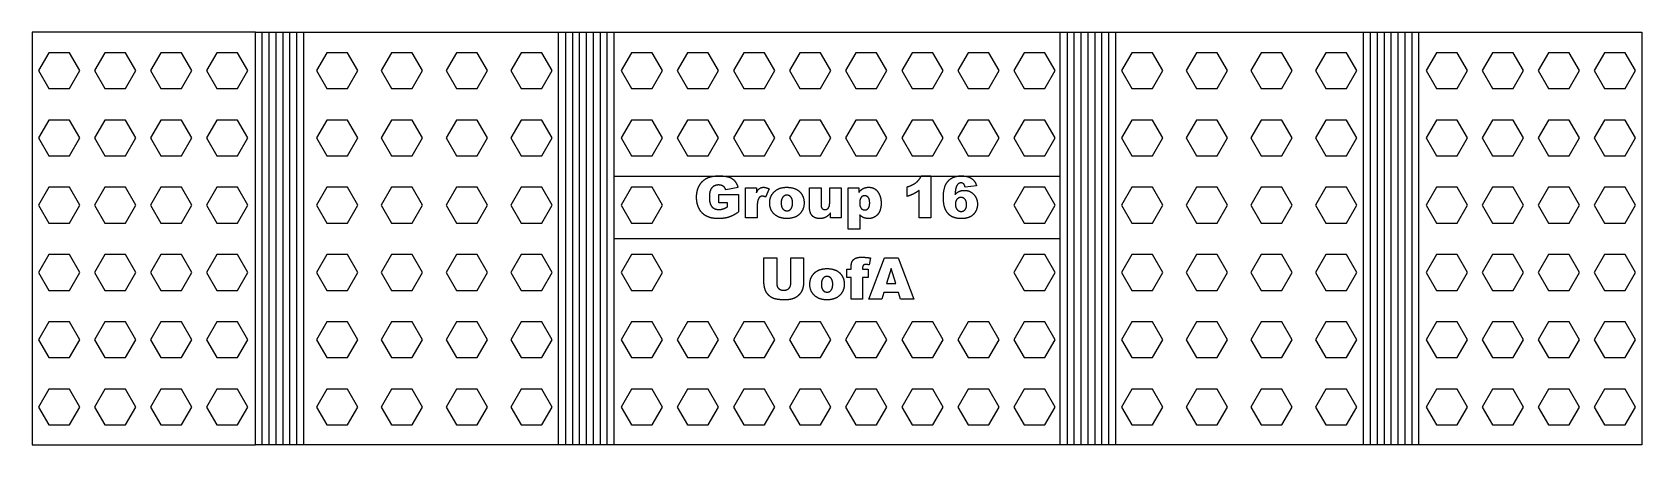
# Model space of a CAD drawing. Header units: millimetres. Extents: x 0 to 389, y 0 to 100.
import ezdxf

# ---------------------------------------------------------------- set-up
doc = ezdxf.new("R2010")
doc.units = ezdxf.units.MM
doc.layers.get('0').update_dxf_attribs({"linetype": 'CONTINUOUS'})

msp = doc.modelspace()

# ---------------------------------------------------------------- linework, layer by layer
for p, q in [((54, 100), (0, 100)), ((0, 100), (0, 0)), ((54, 100), (67.35, 100)), ((54, 0), (54, 100)), ((55.67, 0), (55.67, 100)), ((57.34, 0), (57.34, 100)), ((59.01, 0), (59.01, 100)), ((60.68, 0), (60.68, 100)), ((62.35, 0), (62.35, 100)), ((64.01, 0), (64.01, 100)), ((65.68, 0), (65.68, 100)), ((67.35, 100), (127.35, 100)), ((127.35, 100), (140.7, 100)), ((127.35, 0), (127.35, 100)), ((129.02, 100), (129.02, 0)), ((130.69, 100), (130.69, 0)), ((132.36, 100), (132.36, 0)), ((134.03, 100), (134.03, 0)), ((135.7, 100), (135.7, 0)), ((137.37, 100), (137.37, 0)), ((139.04, 100), (139.04, 0)), ((140.7, 100), (248.7, 100)), ((140.7, 100), (140.7, 0)), ((248.7, 100), (262.06, 100)), ((248.7, 0), (248.7, 100)), ((250.37, 100), (250.37, 0)), ((252.04, 100), (252.04, 0)), ((253.71, 100), (253.71, 0)), ((255.38, 100), (255.38, 0)), ((257.05, 100), (257.05, 0)), ((258.72, 100), (258.72, 0)), ((260.39, 100), (260.39, 0)), ((262.06, 100), (322.06, 100)), ((262.06, 100), (262.06, 0)), ((322.06, 100), (335.41, 100)), ((322.06, 0), (322.06, 100)), ((323.73, 100), (323.73, 0)), ((325.39, 100), (325.39, 0)), ((327.06, 100), (327.06, 0)), ((328.73, 100), (328.73, 0)), ((330.4, 100), (330.4, 0)), ((332.07, 100), (332.07, 0)), ((333.74, 100), (333.74, 0)), ((335.41, 100), (389.41, 100)), ((335.41, 100), (335.41, 0)), ((389.41, 100), (389.41, 0)), ((71.3, 95), (68.8, 90.67)), ((76.3, 95), (71.3, 95)), ((78.8, 90.67), (76.3, 95)), ((86.96, 95), (84.46, 90.67)), ((91.96, 95), (86.96, 95)), ((94.46, 90.67), (91.96, 95)), ((102.63, 95), (100.13, 90.67)), ((107.63, 95), (102.63, 95)), ((110.13, 90.67), (107.63, 95)), ((118.3, 95), (115.8, 90.67)), ((123.3, 95), (118.3, 95)), ((125.8, 90.67), (123.3, 95)), ((68.8, 90.67), (71.3, 86.34)), ((76.3, 86.34), (78.8, 90.67)), ((84.46, 90.67), (86.96, 86.34)), ((91.96, 86.34), (94.46, 90.67)), ((100.13, 90.67), (102.63, 86.34)), ((107.63, 86.34), (110.13, 90.67)), ((115.8, 90.67), (118.3, 86.34)), ((123.3, 86.34), (125.8, 90.67)), ((71.3, 86.34), (76.3, 86.34)), ((86.96, 86.34), (91.96, 86.34)), ((102.63, 86.34), (107.63, 86.34)), ((118.3, 86.34), (123.3, 86.34)), ((71.3, 78.7), (68.8, 74.37)), ((76.3, 78.7), (71.3, 78.7)), ((78.8, 74.37), (76.3, 78.7)), ((86.96, 78.7), (84.46, 74.37)), ((91.96, 78.7), (86.96, 78.7)), ((94.46, 74.37), (91.96, 78.7)), ((102.63, 78.7), (100.13, 74.37)), ((107.63, 78.7), (102.63, 78.7)), ((110.13, 74.37), (107.63, 78.7)), ((118.3, 78.7), (115.8, 74.37)), ((123.3, 78.7), (118.3, 78.7)), ((125.8, 74.37), (123.3, 78.7)), ((68.8, 74.37), (71.3, 70.04)), ((76.3, 70.04), (78.8, 74.37)), ((84.46, 74.37), (86.96, 70.04)), ((91.96, 70.04), (94.46, 74.37)), ((100.13, 74.37), (102.63, 70.04)), ((107.63, 70.04), (110.13, 74.37)), ((115.8, 74.37), (118.3, 70.04)), ((123.3, 70.04), (125.8, 74.37)), ((71.3, 70.04), (76.3, 70.04)), ((86.96, 70.04), (91.96, 70.04)), ((102.63, 70.04), (107.63, 70.04)), ((118.3, 70.04), (123.3, 70.04)), ((71.3, 62.4), (68.8, 58.07)), ((76.3, 62.4), (71.3, 62.4)), ((78.8, 58.07), (76.3, 62.4)), ((86.96, 62.4), (84.46, 58.07)), ((91.96, 62.4), (86.96, 62.4)), ((94.46, 58.07), (91.96, 62.4)), ((102.63, 62.4), (100.13, 58.07)), ((107.63, 62.4), (102.63, 62.4)), ((110.13, 58.07), (107.63, 62.4)), ((118.3, 62.4), (115.8, 58.07)), ((123.3, 62.4), (118.3, 62.4)), ((125.8, 58.07), (123.3, 62.4)), ((170.77, 62.34), (167.79, 61.81)), ((211.67, 60.21), (211.67, 62.49)), ((215.1, 65.17), (217.4, 65.17)), ((217.4, 65.17), (217.4, 55)), ((228.47, 62.75), (225.7, 62.41)), ((166.13, 58.62), (166.13, 60.7)), ((166.13, 60.7), (170.91, 60.7)), ((168.2, 58.62), (166.13, 58.62)), ((168.2, 57.68), (168.2, 58.62)), ((170.91, 60.7), (170.91, 56.44)), ((172.59, 62.24), (175.19, 62.24)), ((172.59, 55), (172.59, 62.24)), ((175.19, 62.24), (175.19, 61.06)), ((178.29, 62.03), (177.43, 60.05)), ((188.05, 57.63), (188.05, 62.24)), ((188.05, 62.24), (190.84, 62.24)), ((190.84, 62.24), (190.84, 58.26)), ((192.94, 58.76), (192.94, 62.24)), ((192.94, 62.24), (195.71, 62.24)), ((195.71, 62.24), (195.71, 55)), ((197.41, 52.24), (197.41, 62.24)), ((197.41, 62.24), (200.01, 62.24)), ((200.01, 62.24), (200.01, 61.17)), ((214.59, 55), (214.59, 61.66)), ((68.8, 58.07), (71.3, 53.74)), ((76.3, 53.74), (78.8, 58.07)), ((84.46, 58.07), (86.96, 53.74)), ((91.96, 53.74), (94.46, 58.07)), ((100.13, 58.07), (102.63, 53.74)), ((107.63, 53.74), (110.13, 58.07)), ((115.8, 58.07), (118.3, 53.74)), ((123.3, 53.74), (125.8, 58.07)), ((175.38, 55), (172.59, 55)), ((175.38, 57.43), (175.38, 55)), ((193.12, 55), (193.12, 56.17)), ((195.71, 55), (193.12, 55)), ((200.21, 55.7), (200.21, 52.24)), ((217.4, 55), (214.59, 55)), ((71.3, 53.74), (76.3, 53.74)), ((86.96, 53.74), (91.96, 53.74)), ((102.63, 53.74), (107.63, 53.74)), ((118.3, 53.74), (123.3, 53.74)), ((200.21, 52.24), (197.41, 52.24)), ((71.3, 46.1), (68.8, 41.77)), ((76.3, 46.1), (71.3, 46.1)), ((78.8, 41.77), (76.3, 46.1)), ((86.96, 46.1), (84.46, 41.77)), ((91.96, 46.1), (86.96, 46.1)), ((94.46, 41.77), (91.96, 46.1)), ((102.63, 46.1), (100.13, 41.77)), ((107.63, 46.1), (102.63, 46.1)), ((110.13, 41.77), (107.63, 46.1)), ((118.3, 46.1), (115.8, 41.77)), ((123.3, 46.1), (118.3, 46.1)), ((125.8, 41.77), (123.3, 46.1)), ((177.03, 39.34), (177.03, 45.3)), ((177.03, 45.3), (180.11, 45.3)), ((180.11, 45.3), (180.11, 39.2)), ((183.53, 45.3), (186.61, 45.3)), ((183.53, 39.2), (183.53, 45.3)), ((186.61, 45.3), (186.61, 39.34)), ((198.1, 42.54), (198.1, 42.87)), ((202.4, 35.3), (206.16, 45.3)), ((202.8, 45.3), (202.49, 43.62)), ((206.16, 45.3), (209.53, 45.3)), ((209.53, 45.3), (213.29, 35.3)), ((68.8, 41.77), (71.3, 37.44)), ((76.3, 37.44), (78.8, 41.77)), ((84.46, 41.77), (86.96, 37.44)), ((91.96, 37.44), (94.46, 41.77)), ((100.13, 41.77), (102.63, 37.44)), ((107.63, 37.44), (110.13, 41.77)), ((115.8, 41.77), (118.3, 37.44)), ((123.3, 37.44), (125.8, 41.77)), ((197.06, 40.51), (197.06, 42.54)), ((197.06, 42.54), (198.1, 42.54)), ((198.1, 40.51), (197.06, 40.51)), ((198.1, 35.3), (198.1, 40.51)), ((200.88, 42.54), (202.21, 42.54)), ((202.21, 40.51), (200.88, 40.51)), ((200.88, 40.51), (200.88, 35.3)), ((202.21, 42.54), (202.21, 40.51)), ((207.81, 42.71), (206.71, 39.11)), ((206.71, 39.11), (208.92, 39.11)), ((208.92, 39.11), (207.81, 42.71)), ((71.3, 37.44), (76.3, 37.44)), ((86.96, 37.44), (91.96, 37.44)), ((102.63, 37.44), (107.63, 37.44)), ((118.3, 37.44), (123.3, 37.44)), ((200.88, 35.3), (198.1, 35.3)), ((205.56, 35.3), (202.4, 35.3)), ((206.05, 36.95), (205.56, 35.3)), ((209.57, 36.95), (206.05, 36.95)), ((210.06, 35.3), (209.57, 36.95)), ((213.29, 35.3), (210.06, 35.3)), ((71.3, 29.8), (68.8, 25.47)), ((76.3, 29.8), (71.3, 29.8)), ((78.8, 25.47), (76.3, 29.8)), ((86.96, 29.8), (84.46, 25.47)), ((91.96, 29.8), (86.96, 29.8)), ((94.46, 25.47), (91.96, 29.8)), ((102.63, 29.8), (100.13, 25.47)), ((107.63, 29.8), (102.63, 29.8)), ((110.13, 25.47), (107.63, 29.8)), ((118.3, 29.8), (115.8, 25.47)), ((123.3, 29.8), (118.3, 29.8)), ((125.8, 25.47), (123.3, 29.8)), ((68.8, 25.47), (71.3, 21.14)), ((76.3, 21.14), (78.8, 25.47)), ((84.46, 25.47), (86.96, 21.14)), ((91.96, 21.14), (94.46, 25.47)), ((100.13, 25.47), (102.63, 21.14)), ((107.63, 21.14), (110.13, 25.47)), ((115.8, 25.47), (118.3, 21.14)), ((123.3, 21.14), (125.8, 25.47)), ((71.3, 21.14), (76.3, 21.14)), ((86.96, 21.14), (91.96, 21.14)), ((102.63, 21.14), (107.63, 21.14)), ((118.3, 21.14), (123.3, 21.14)), ((71.3, 13.5), (68.8, 9.17)), ((76.3, 13.5), (71.3, 13.5)), ((78.8, 9.17), (76.3, 13.5)), ((86.96, 13.5), (84.46, 9.17)), ((91.96, 13.5), (86.96, 13.5)), ((94.46, 9.17), (91.96, 13.5)), ((102.63, 13.5), (100.13, 9.17)), ((107.63, 13.5), (102.63, 13.5)), ((110.13, 9.17), (107.63, 13.5)), ((118.3, 13.5), (115.8, 9.17)), ((123.3, 13.5), (118.3, 13.5)), ((125.8, 9.17), (123.3, 13.5)), ((68.8, 9.17), (71.3, 4.84)), ((76.3, 4.84), (78.8, 9.17)), ((84.46, 9.17), (86.96, 4.84)), ((91.96, 4.84), (94.46, 9.17)), ((100.13, 9.17), (102.63, 4.84)), ((107.63, 4.84), (110.13, 9.17)), ((115.8, 9.17), (118.3, 4.84)), ((123.3, 4.84), (125.8, 9.17)), ((71.3, 4.84), (76.3, 4.84)), ((86.96, 4.84), (91.96, 4.84)), ((102.63, 4.84), (107.63, 4.84)), ((118.3, 4.84), (123.3, 4.84)), ((0, 0), (54, 0)), ((67.35, 0), (54, 0)), ((127.35, 0), (67.35, 0)), ((140.7, 0), (127.35, 0)), ((248.7, 0), (140.7, 0)), ((262.06, 0), (248.7, 0)), ((322.06, 0), (262.06, 0)), ((335.41, 0), (322.06, 0)), ((389.41, 0), (335.41, 0))]:
    msp.add_line(p, q)
for points in [[(3.99, 86.34), (8.99, 86.34), (11.49, 90.67), (8.99, 95), (3.99, 95), (1.49, 90.67)], [(22.56, 95), (17.56, 95), (15.06, 90.67), (17.56, 86.34), (22.56, 86.34), (25.06, 90.67)], [(36.13, 86.34), (38.63, 90.67), (36.13, 95), (31.13, 95), (28.63, 90.67), (31.13, 86.34)], [(42.2, 90.67), (44.7, 86.34), (49.7, 86.34), (52.2, 90.67), (49.7, 95), (44.7, 95)], [(145, 95), (142.5, 90.67), (145, 86.34), (150, 86.34), (152.5, 90.67), (150, 95)], [(163.57, 86.34), (166.07, 90.67), (163.57, 95), (158.57, 95), (156.07, 90.67), (158.57, 86.34)], [(177.14, 86.34), (179.64, 90.67), (177.14, 95), (172.14, 95), (169.64, 90.67), (172.14, 86.34)], [(190.71, 86.34), (193.21, 90.67), (190.71, 95), (185.71, 95), (183.21, 90.67), (185.71, 86.34)], [(204.29, 86.34), (206.79, 90.67), (204.29, 95), (199.29, 95), (196.79, 90.67), (199.29, 86.34)], [(217.86, 86.34), (220.36, 90.67), (217.86, 95), (212.86, 95), (210.36, 90.67), (212.86, 86.34)], [(231.43, 86.34), (233.93, 90.67), (231.43, 95), (226.43, 95), (223.93, 90.67), (226.43, 86.34)], [(245, 86.34), (247.5, 90.67), (245, 95), (240, 95), (237.5, 90.67), (240, 86.34)], [(247.5, 90.67), (245, 95), (240, 95), (237.5, 90.67), (240, 86.34), (245, 86.34)], [(266, 95), (263.5, 90.67), (266, 86.34), (271, 86.34), (273.5, 90.67), (271, 95)], [(273.5, 90.67), (271, 95), (266, 95), (263.5, 90.67), (266, 86.34), (271, 86.34)], [(281.67, 95), (279.17, 90.67), (281.67, 86.34), (286.67, 86.34), (289.17, 90.67), (286.67, 95)], [(286.67, 86.34), (289.17, 90.67), (286.67, 95), (281.67, 95), (279.17, 90.67), (281.67, 86.34)], [(297.33, 95), (294.83, 90.67), (297.33, 86.34), (302.33, 86.34), (304.83, 90.67), (302.33, 95)], [(297.33, 86.34), (302.33, 86.34), (304.83, 90.67), (302.33, 95), (297.33, 95), (294.83, 90.67)], [(313, 95), (310.5, 90.67), (313, 86.34), (318, 86.34), (320.5, 90.67), (318, 95)], [(318, 86.34), (320.5, 90.67), (318, 95), (313, 95), (310.5, 90.67), (313, 86.34)], [(347.2, 90.67), (344.7, 95), (339.7, 95), (337.2, 90.67), (339.7, 86.34), (344.7, 86.34)], [(360.78, 90.67), (358.28, 95), (353.28, 95), (350.78, 90.67), (353.28, 86.34), (358.28, 86.34)], [(374.35, 90.67), (371.85, 95), (366.85, 95), (364.35, 90.67), (366.85, 86.34), (371.85, 86.34)], [(387.92, 90.67), (385.42, 95), (380.42, 95), (377.92, 90.67), (380.42, 86.34), (385.42, 86.34)], [(1.49, 74.37), (3.99, 70.04), (8.99, 70.04), (11.49, 74.37), (8.99, 78.7), (3.99, 78.7)], [(17.56, 70.04), (22.56, 70.04), (25.06, 74.37), (22.56, 78.7), (17.56, 78.7), (15.06, 74.37)], [(28.63, 74.37), (31.13, 70.04), (36.13, 70.04), (38.63, 74.37), (36.13, 78.7), (31.13, 78.7)], [(49.7, 70.04), (52.2, 74.37), (49.7, 78.7), (44.7, 78.7), (42.2, 74.37), (44.7, 70.04)], [(150, 70.04), (152.5, 74.37), (150, 78.7), (145, 78.7), (142.5, 74.37), (145, 70.04)], [(163.57, 70.04), (166.07, 74.37), (163.57, 78.7), (158.57, 78.7), (156.07, 74.37), (158.57, 70.04)], [(177.14, 70.04), (179.64, 74.37), (177.14, 78.7), (172.14, 78.7), (169.64, 74.37), (172.14, 70.04)], [(190.71, 70.04), (193.21, 74.37), (190.71, 78.7), (185.71, 78.7), (183.21, 74.37), (185.71, 70.04)], [(204.29, 70.04), (206.79, 74.37), (204.29, 78.7), (199.29, 78.7), (196.79, 74.37), (199.29, 70.04)], [(217.86, 70.04), (220.36, 74.37), (217.86, 78.7), (212.86, 78.7), (210.36, 74.37), (212.86, 70.04)], [(231.43, 70.04), (233.93, 74.37), (231.43, 78.7), (226.43, 78.7), (223.93, 74.37), (226.43, 70.04)], [(245, 70.04), (247.5, 74.37), (245, 78.7), (240, 78.7), (237.5, 74.37), (240, 70.04)], [(245, 78.7), (240, 78.7), (237.5, 74.37), (240, 70.04), (245, 70.04), (247.5, 74.37)], [(266, 78.7), (263.5, 74.37), (266, 70.04), (271, 70.04), (273.5, 74.37), (271, 78.7)], [(271, 78.7), (266, 78.7), (263.5, 74.37), (266, 70.04), (271, 70.04), (273.5, 74.37)], [(281.67, 78.7), (279.17, 74.37), (281.67, 70.04), (286.67, 70.04), (289.17, 74.37), (286.67, 78.7)], [(286.67, 78.7), (281.67, 78.7), (279.17, 74.37), (281.67, 70.04), (286.67, 70.04), (289.17, 74.37)], [(297.33, 78.7), (294.83, 74.37), (297.33, 70.04), (302.33, 70.04), (304.83, 74.37), (302.33, 78.7)], [(304.83, 74.37), (302.33, 78.7), (297.33, 78.7), (294.83, 74.37), (297.33, 70.04), (302.33, 70.04)], [(313, 78.7), (310.5, 74.37), (313, 70.04), (318, 70.04), (320.5, 74.37), (318, 78.7)], [(318, 78.7), (313, 78.7), (310.5, 74.37), (313, 70.04), (318, 70.04), (320.5, 74.37)], [(347.2, 74.37), (344.7, 78.7), (339.7, 78.7), (337.2, 74.37), (339.7, 70.04), (344.7, 70.04)], [(360.78, 74.37), (358.28, 78.7), (353.28, 78.7), (350.78, 74.37), (353.28, 70.04), (358.28, 70.04)], [(374.35, 74.37), (371.85, 78.7), (366.85, 78.7), (364.35, 74.37), (366.85, 70.04), (371.85, 70.04)], [(387.92, 74.37), (385.42, 78.7), (380.42, 78.7), (377.92, 74.37), (380.42, 70.04), (385.42, 70.04)], [(11.49, 58.07), (8.99, 62.4), (3.99, 62.4), (1.49, 58.07), (3.99, 53.74), (8.99, 53.74)], [(22.56, 53.74), (25.06, 58.07), (22.56, 62.4), (17.56, 62.4), (15.06, 58.07), (17.56, 53.74)], [(38.63, 58.07), (36.13, 62.4), (31.13, 62.4), (28.63, 58.07), (31.13, 53.74), (36.13, 53.74)], [(52.2, 58.07), (49.7, 62.4), (44.7, 62.4), (42.2, 58.07), (44.7, 53.74), (49.7, 53.74)], [(140.7, 50), (248.7, 50), (248.7, 65), (140.7, 65)], [(145, 62.4), (142.5, 58.07), (145, 53.74), (150, 53.74), (152.5, 58.07), (150, 62.4)], [(247.5, 58.07), (245, 62.4), (240, 62.4), (237.5, 58.07), (240, 53.74), (245, 53.74)], [(245, 62.4), (240, 62.4), (237.5, 58.07), (240, 53.74), (245, 53.74), (247.5, 58.07)], [(266, 62.4), (263.5, 58.07), (266, 53.74), (271, 53.74), (273.5, 58.07), (271, 62.4)], [(266, 62.4), (263.5, 58.07), (266, 53.74), (271, 53.74), (273.5, 58.07), (271, 62.4)], [(281.67, 62.4), (279.17, 58.07), (281.67, 53.74), (286.67, 53.74), (289.17, 58.07), (286.67, 62.4)], [(289.17, 58.07), (286.67, 62.4), (281.67, 62.4), (279.17, 58.07), (281.67, 53.74), (286.67, 53.74)], [(297.33, 62.4), (294.83, 58.07), (297.33, 53.74), (302.33, 53.74), (304.83, 58.07), (302.33, 62.4)], [(304.83, 58.07), (302.33, 62.4), (297.33, 62.4), (294.83, 58.07), (297.33, 53.74), (302.33, 53.74)], [(313, 62.4), (310.5, 58.07), (313, 53.74), (318, 53.74), (320.5, 58.07), (318, 62.4)], [(320.5, 58.07), (318, 62.4), (313, 62.4), (310.5, 58.07), (313, 53.74), (318, 53.74)], [(347.2, 58.07), (344.7, 62.4), (339.7, 62.4), (337.2, 58.07), (339.7, 53.74), (344.7, 53.74)], [(360.78, 58.07), (358.28, 62.4), (353.28, 62.4), (350.78, 58.07), (353.28, 53.74), (358.28, 53.74)], [(374.35, 58.07), (371.85, 62.4), (366.85, 62.4), (364.35, 58.07), (366.85, 53.74), (371.85, 53.74)], [(387.92, 58.07), (385.42, 62.4), (380.42, 62.4), (377.92, 58.07), (380.42, 53.74), (385.42, 53.74)], [(11.49, 41.77), (8.99, 46.1), (3.99, 46.1), (1.49, 41.77), (3.99, 37.44), (8.99, 37.44)], [(22.56, 46.1), (17.56, 46.1), (15.06, 41.77), (17.56, 37.44), (22.56, 37.44), (25.06, 41.77)], [(36.13, 37.44), (38.63, 41.77), (36.13, 46.1), (31.13, 46.1), (28.63, 41.77), (31.13, 37.44)], [(42.2, 41.77), (44.7, 37.44), (49.7, 37.44), (52.2, 41.77), (49.7, 46.1), (44.7, 46.1)], [(150, 37.44), (152.5, 41.77), (150, 46.1), (145, 46.1), (142.5, 41.77), (145, 37.44)], [(245, 37.44), (247.5, 41.77), (245, 46.1), (240, 46.1), (237.5, 41.77), (240, 37.44)], [(247.5, 41.77), (245, 46.1), (240, 46.1), (237.5, 41.77), (240, 37.44), (245, 37.44)], [(266, 46.1), (263.5, 41.77), (266, 37.44), (271, 37.44), (273.5, 41.77), (271, 46.1)], [(263.5, 41.77), (266, 37.44), (271, 37.44), (273.5, 41.77), (271, 46.1), (266, 46.1)], [(281.67, 46.1), (279.17, 41.77), (281.67, 37.44), (286.67, 37.44), (289.17, 41.77), (286.67, 46.1)], [(289.17, 41.77), (286.67, 46.1), (281.67, 46.1), (279.17, 41.77), (281.67, 37.44), (286.67, 37.44)], [(297.33, 46.1), (294.83, 41.77), (297.33, 37.44), (302.33, 37.44), (304.83, 41.77), (302.33, 46.1)], [(294.83, 41.77), (297.33, 37.44), (302.33, 37.44), (304.83, 41.77), (302.33, 46.1), (297.33, 46.1)], [(313, 46.1), (310.5, 41.77), (313, 37.44), (318, 37.44), (320.5, 41.77), (318, 46.1)], [(320.5, 41.77), (318, 46.1), (313, 46.1), (310.5, 41.77), (313, 37.44), (318, 37.44)], [(347.2, 41.77), (344.7, 46.1), (339.7, 46.1), (337.2, 41.77), (339.7, 37.44), (344.7, 37.44)], [(360.78, 41.77), (358.28, 46.1), (353.28, 46.1), (350.78, 41.77), (353.28, 37.44), (358.28, 37.44)], [(374.35, 41.77), (371.85, 46.1), (366.85, 46.1), (364.35, 41.77), (366.85, 37.44), (371.85, 37.44)], [(387.92, 41.77), (385.42, 46.1), (380.42, 46.1), (377.92, 41.77), (380.42, 37.44), (385.42, 37.44)], [(11.49, 25.47), (8.99, 29.8), (3.99, 29.8), (1.49, 25.47), (3.99, 21.14), (8.99, 21.14)], [(25.06, 25.47), (22.56, 29.8), (17.56, 29.8), (15.06, 25.47), (17.56, 21.14), (22.56, 21.14)], [(38.63, 25.47), (36.13, 29.8), (31.13, 29.8), (28.63, 25.47), (31.13, 21.14), (36.13, 21.14)], [(44.7, 21.14), (49.7, 21.14), (52.2, 25.47), (49.7, 29.8), (44.7, 29.8), (42.2, 25.47)], [(150, 21.14), (152.5, 25.47), (150, 29.8), (145, 29.8), (142.5, 25.47), (145, 21.14)], [(163.57, 21.14), (166.07, 25.47), (163.57, 29.8), (158.57, 29.8), (156.07, 25.47), (158.57, 21.14)], [(177.14, 21.14), (179.64, 25.47), (177.14, 29.8), (172.14, 29.8), (169.64, 25.47), (172.14, 21.14)], [(190.71, 21.14), (193.21, 25.47), (190.71, 29.8), (185.71, 29.8), (183.21, 25.47), (185.71, 21.14)], [(204.29, 21.14), (206.79, 25.47), (204.29, 29.8), (199.29, 29.8), (196.79, 25.47), (199.29, 21.14)], [(217.86, 21.14), (220.36, 25.47), (217.86, 29.8), (212.86, 29.8), (210.36, 25.47), (212.86, 21.14)], [(231.43, 21.14), (233.93, 25.47), (231.43, 29.8), (226.43, 29.8), (223.93, 25.47), (226.43, 21.14)], [(245, 21.14), (247.5, 25.47), (245, 29.8), (240, 29.8), (237.5, 25.47), (240, 21.14)], [(266, 29.8), (263.5, 25.47), (266, 21.14), (271, 21.14), (273.5, 25.47), (271, 29.8)], [(263.5, 25.47), (266, 21.14), (271, 21.14), (273.5, 25.47), (271, 29.8), (266, 29.8)], [(281.67, 29.8), (279.17, 25.47), (281.67, 21.14), (286.67, 21.14), (289.17, 25.47), (286.67, 29.8)], [(289.17, 25.47), (286.67, 29.8), (281.67, 29.8), (279.17, 25.47), (281.67, 21.14), (286.67, 21.14)], [(297.33, 29.8), (294.83, 25.47), (297.33, 21.14), (302.33, 21.14), (304.83, 25.47), (302.33, 29.8)], [(302.33, 29.8), (297.33, 29.8), (294.83, 25.47), (297.33, 21.14), (302.33, 21.14), (304.83, 25.47)], [(313, 29.8), (310.5, 25.47), (313, 21.14), (318, 21.14), (320.5, 25.47), (318, 29.8)], [(318, 29.8), (313, 29.8), (310.5, 25.47), (313, 21.14), (318, 21.14), (320.5, 25.47)], [(347.2, 25.47), (344.7, 29.8), (339.7, 29.8), (337.2, 25.47), (339.7, 21.14), (344.7, 21.14)], [(360.78, 25.47), (358.28, 29.8), (353.28, 29.8), (350.78, 25.47), (353.28, 21.14), (358.28, 21.14)], [(374.35, 25.47), (371.85, 29.8), (366.85, 29.8), (364.35, 25.47), (366.85, 21.14), (371.85, 21.14)], [(387.92, 25.47), (385.42, 29.8), (380.42, 29.8), (377.92, 25.47), (380.42, 21.14), (385.42, 21.14)], [(1.49, 9.17), (3.99, 4.84), (8.99, 4.84), (11.49, 9.17), (8.99, 13.5), (3.99, 13.5)], [(17.56, 13.5), (15.06, 9.17), (17.56, 4.84), (22.56, 4.84), (25.06, 9.17), (22.56, 13.5)], [(31.13, 13.5), (28.63, 9.17), (31.13, 4.84), (36.13, 4.84), (38.63, 9.17), (36.13, 13.5)], [(49.7, 13.5), (44.7, 13.5), (42.2, 9.17), (44.7, 4.84), (49.7, 4.84), (52.2, 9.17)], [(150, 4.84), (152.5, 9.17), (150, 13.5), (145, 13.5), (142.5, 9.17), (145, 4.84)], [(163.57, 4.84), (166.07, 9.17), (163.57, 13.5), (158.57, 13.5), (156.07, 9.17), (158.57, 4.84)], [(177.14, 4.84), (179.64, 9.17), (177.14, 13.5), (172.14, 13.5), (169.64, 9.17), (172.14, 4.84)], [(190.71, 4.84), (193.21, 9.17), (190.71, 13.5), (185.71, 13.5), (183.21, 9.17), (185.71, 4.84)], [(204.29, 4.84), (206.79, 9.17), (204.29, 13.5), (199.29, 13.5), (196.79, 9.17), (199.29, 4.84)], [(217.86, 4.84), (220.36, 9.17), (217.86, 13.5), (212.86, 13.5), (210.36, 9.17), (212.86, 4.84)], [(231.43, 4.84), (233.93, 9.17), (231.43, 13.5), (226.43, 13.5), (223.93, 9.17), (226.43, 4.84)], [(245, 4.84), (247.5, 9.17), (245, 13.5), (240, 13.5), (237.5, 9.17), (240, 4.84)], [(266, 13.5), (263.5, 9.17), (266, 4.84), (271, 4.84), (273.5, 9.17), (271, 13.5)], [(271, 4.84), (273.5, 9.17), (271, 13.5), (266, 13.5), (263.5, 9.17), (266, 4.84)], [(281.67, 13.5), (279.17, 9.17), (281.67, 4.84), (286.67, 4.84), (289.17, 9.17), (286.67, 13.5)], [(289.17, 9.17), (286.67, 13.5), (281.67, 13.5), (279.17, 9.17), (281.67, 4.84), (286.67, 4.84)], [(297.33, 13.5), (294.83, 9.17), (297.33, 4.84), (302.33, 4.84), (304.83, 9.17), (302.33, 13.5)], [(302.33, 4.84), (304.83, 9.17), (302.33, 13.5), (297.33, 13.5), (294.83, 9.17), (297.33, 4.84)], [(313, 13.5), (310.5, 9.17), (313, 4.84), (318, 4.84), (320.5, 9.17), (318, 13.5)], [(313, 4.84), (318, 4.84), (320.5, 9.17), (318, 13.5), (313, 13.5), (310.5, 9.17)], [(347.2, 9.17), (344.7, 13.5), (339.7, 13.5), (337.2, 9.17), (339.7, 4.84), (344.7, 4.84)], [(360.78, 9.17), (358.28, 13.5), (353.28, 13.5), (350.78, 9.17), (353.28, 4.84), (358.28, 4.84)], [(374.35, 9.17), (371.85, 13.5), (366.85, 13.5), (364.35, 9.17), (366.85, 4.84), (371.85, 4.84)], [(387.92, 9.17), (385.42, 13.5), (380.42, 13.5), (377.92, 9.17), (380.42, 4.84), (385.42, 4.84)]]:
    msp.add_lwpolyline(points, close=True)
for points in [[(160.73, 60), (160.73, 61.64), (161.4, 62.84)], [(161.4, 62.84), (162.08, 64.06), (163.38, 64.69)], [(163.38, 64.69), (164.4, 65.17), (166.11, 65.17)], [(166.05, 62.97), (165.03, 62.97), (164.42, 62.26)], [(167.16, 62.67), (166.73, 62.97), (166.05, 62.97)], [(166.11, 65.17), (167.77, 65.17), (168.59, 64.87)], [(167.79, 61.81), (167.61, 62.37), (167.16, 62.67)], [(168.59, 64.87), (169.42, 64.57), (169.95, 63.94)], [(169.95, 63.94), (170.5, 63.31), (170.77, 62.34)], [(175.96, 62.11), (176.36, 62.41), (176.95, 62.41)], [(176.95, 62.41), (177.56, 62.41), (178.29, 62.03)], [(179.54, 61.33), (180.66, 62.41), (182.56, 62.41)], [(182.56, 62.41), (184.74, 62.41), (185.85, 61.15)], [(201, 62.09), (201.61, 62.41), (202.34, 62.41)], [(202.34, 62.41), (203.79, 62.41), (204.59, 61.3)], [(211.67, 62.49), (213.09, 62.95), (213.88, 63.59)], [(213.88, 63.59), (214.66, 64.23), (215.1, 65.17)], [(220.44, 59.95), (220.44, 62.65), (221.58, 63.91)], [(221.58, 63.91), (222.72, 65.17), (224.74, 65.17)], [(223.66, 62.78), (223.39, 62.29), (223.26, 60.68)], [(224.71, 63.47), (224.03, 63.47), (223.66, 62.78)], [(225.34, 63.23), (225.08, 63.47), (224.71, 63.47)], [(224.74, 65.17), (225.93, 65.17), (226.62, 64.89)], [(225.7, 62.41), (225.6, 62.99), (225.34, 63.23)], [(226.62, 64.89), (227.31, 64.62), (227.77, 64.09)], [(227.77, 64.09), (228.23, 63.55), (228.47, 62.75)], [(161.34, 57.24), (160.73, 58.44), (160.73, 60)], [(164.42, 62.26), (163.82, 61.56), (163.82, 60.03)], [(163.82, 60.03), (163.82, 58.41), (164.43, 57.71)], [(175.19, 61.06), (175.56, 61.83), (175.96, 62.11)], [(175.81, 59.8), (175.38, 59.17), (175.38, 57.43)], [(176.65, 60.25), (176.11, 60.25), (175.81, 59.8)], [(177.43, 60.05), (176.94, 60.25), (176.65, 60.25)], [(178.42, 58.6), (178.42, 60.26), (179.54, 61.33)], [(179.74, 55.72), (178.42, 56.82), (178.42, 58.6)], [(181.6, 60.03), (181.2, 59.56), (181.2, 58.61)], [(181.2, 58.61), (181.2, 57.64), (181.59, 57.18)], [(182.6, 60.5), (181.99, 60.5), (181.6, 60.03)], [(183.56, 60.03), (183.17, 60.5), (182.6, 60.5)], [(183.95, 58.64), (183.95, 59.58), (183.56, 60.03)], [(183.56, 57.17), (183.95, 57.63), (183.95, 58.64)], [(186.74, 58.64), (186.74, 56.97), (185.63, 55.9)], [(185.85, 61.15), (186.74, 60.13), (186.74, 58.64)], [(192.61, 57.39), (192.94, 57.77), (192.94, 58.76)], [(200.01, 61.17), (200.55, 61.85), (201, 62.09)], [(200.55, 59.95), (200.19, 59.54), (200.19, 58.6)], [(200.19, 58.6), (200.19, 57.74), (200.55, 57.33)], [(201.43, 60.37), (200.9, 60.37), (200.55, 59.95)], [(202.27, 59.95), (201.93, 60.37), (201.43, 60.37)], [(202.61, 58.66), (202.61, 59.54), (202.27, 59.95)], [(202.28, 57.31), (202.61, 57.71), (202.61, 58.66)], [(205.38, 58.55), (205.38, 56.74), (204.52, 55.78)], [(204.59, 61.3), (205.38, 60.18), (205.38, 58.55)], [(213.27, 60.83), (212.64, 60.5), (211.67, 60.21)], [(214.59, 61.66), (213.91, 61.15), (213.27, 60.83)], [(220.98, 56.97), (220.44, 58.1), (220.44, 59.95)], [(223.26, 60.68), (223.75, 61.19), (224.28, 61.43)], [(223.74, 59.52), (223.35, 59.09), (223.35, 58.29)], [(224.72, 59.95), (224.14, 59.95), (223.74, 59.52)], [(224.28, 61.43), (224.8, 61.67), (225.49, 61.67)], [(225.66, 59.51), (225.28, 59.95), (224.72, 59.95)], [(225.49, 61.67), (226.83, 61.67), (227.75, 60.72)], [(226.05, 58.22), (226.05, 59.07), (225.66, 59.51)], [(227.75, 60.72), (228.68, 59.76), (228.68, 58.29)], [(163.08, 55.44), (161.96, 56.04), (161.34, 57.24)], [(165.98, 54.83), (164.2, 54.83), (163.08, 55.44)], [(164.43, 57.71), (165.04, 57.02), (166.13, 57.02)], [(168.48, 55.16), (167.43, 54.83), (165.98, 54.83)], [(166.13, 57.02), (166.65, 57.02), (167.12, 57.17)], [(167.12, 57.17), (167.59, 57.32), (168.2, 57.68)], [(170.91, 56.44), (169.54, 55.5), (168.48, 55.16)], [(182.57, 54.84), (180.82, 54.84), (179.74, 55.72)], [(181.59, 57.18), (181.99, 56.71), (182.58, 56.71)], [(185.63, 55.9), (184.52, 54.84), (182.57, 54.84)], [(182.58, 56.71), (183.18, 56.71), (183.56, 57.17)], [(188.7, 55.52), (188.05, 56.21), (188.05, 57.63)], [(190.5, 54.84), (189.35, 54.84), (188.7, 55.52)], [(191.95, 55.14), (191.36, 54.84), (190.5, 54.84)], [(190.84, 58.26), (190.84, 57.58), (191.09, 57.29)], [(191.09, 57.29), (191.35, 57.01), (191.8, 57.01)], [(191.8, 57.01), (192.3, 57.01), (192.61, 57.39)], [(193.12, 56.17), (192.54, 55.45), (191.95, 55.14)], [(201.15, 55.05), (200.63, 55.27), (200.21, 55.7)], [(200.55, 57.33), (200.92, 56.91), (201.47, 56.91)], [(202.33, 54.84), (201.69, 54.84), (201.15, 55.05)], [(201.47, 56.91), (201.95, 56.91), (202.28, 57.31)], [(204.52, 55.78), (203.65, 54.84), (202.33, 54.84)], [(222.43, 55.34), (221.52, 55.85), (220.98, 56.97)], [(224.84, 54.83), (223.34, 54.83), (222.43, 55.34)], [(223.35, 58.29), (223.35, 57.48), (223.76, 57.02)], [(223.76, 57.02), (224.17, 56.56), (224.76, 56.56)], [(224.76, 56.56), (225.31, 56.56), (225.68, 56.98)], [(226.91, 55.25), (226.09, 54.83), (224.84, 54.83)], [(225.68, 56.98), (226.05, 57.39), (226.05, 58.22)], [(228.21, 56.49), (227.74, 55.67), (226.91, 55.25)], [(228.68, 58.29), (228.68, 57.31), (228.21, 56.49)], [(198.1, 42.87), (198.1, 43.32), (198.19, 43.85)], [(198.19, 43.85), (198.29, 44.38), (198.55, 44.71)], [(198.55, 44.71), (198.82, 45.05), (199.29, 45.26)], [(199.29, 45.26), (199.76, 45.47), (200.68, 45.47)], [(200.68, 45.47), (201.41, 45.47), (202.8, 45.3)], [(200.92, 43.18), (200.88, 43.03), (200.88, 42.54)], [(201.15, 43.57), (200.98, 43.45), (200.92, 43.18)], [(201.69, 43.7), (201.31, 43.7), (201.15, 43.57)], [(202.49, 43.62), (201.99, 43.7), (201.69, 43.7)], [(177.31, 37.65), (177.03, 38.6), (177.03, 39.34)], [(180.11, 39.2), (180.11, 38.38), (180.56, 37.91)], [(183.07, 37.91), (183.53, 38.36), (183.53, 39.2)], [(186.61, 39.34), (186.61, 38.45), (186.33, 37.66)], [(188.13, 38.9), (188.13, 40.56), (189.25, 41.63)], [(189.25, 41.63), (190.37, 42.71), (192.27, 42.71)], [(191.31, 40.33), (190.92, 39.86), (190.92, 38.91)], [(192.31, 40.8), (191.71, 40.8), (191.31, 40.33)], [(192.27, 42.71), (194.45, 42.71), (195.56, 41.45)], [(193.28, 40.33), (192.89, 40.8), (192.31, 40.8)], [(193.67, 38.94), (193.67, 39.88), (193.28, 40.33)], [(196.46, 38.94), (196.46, 37.27), (195.34, 36.2)], [(195.56, 41.45), (196.46, 40.43), (196.46, 38.94)], [(177.97, 36.49), (177.49, 37.05), (177.31, 37.65)], [(179.03, 35.63), (178.45, 35.93), (177.97, 36.49)], [(180.47, 35.23), (179.61, 35.33), (179.03, 35.63)], [(182.07, 35.12), (181.34, 35.12), (180.47, 35.23)], [(180.56, 37.91), (181.02, 37.46), (181.82, 37.46)], [(181.82, 37.46), (182.62, 37.46), (183.07, 37.91)], [(184.23, 35.46), (183.33, 35.12), (182.07, 35.12)], [(185.47, 36.28), (184.88, 35.7), (184.23, 35.46)], [(186.33, 37.66), (186.06, 36.88), (185.47, 36.28)], [(189.46, 36.02), (188.13, 37.12), (188.13, 38.9)], [(192.28, 35.14), (190.53, 35.14), (189.46, 36.02)], [(190.92, 38.91), (190.92, 37.94), (191.31, 37.48)], [(191.31, 37.48), (191.7, 37.01), (192.29, 37.01)], [(195.34, 36.2), (194.24, 35.14), (192.28, 35.14)], [(192.29, 37.01), (192.89, 37.01), (193.28, 37.47)], [(193.28, 37.47), (193.67, 37.93), (193.67, 38.94)]]:
    msp.add_open_spline(points, degree=2)

doc.saveas('drawing.dxf')
